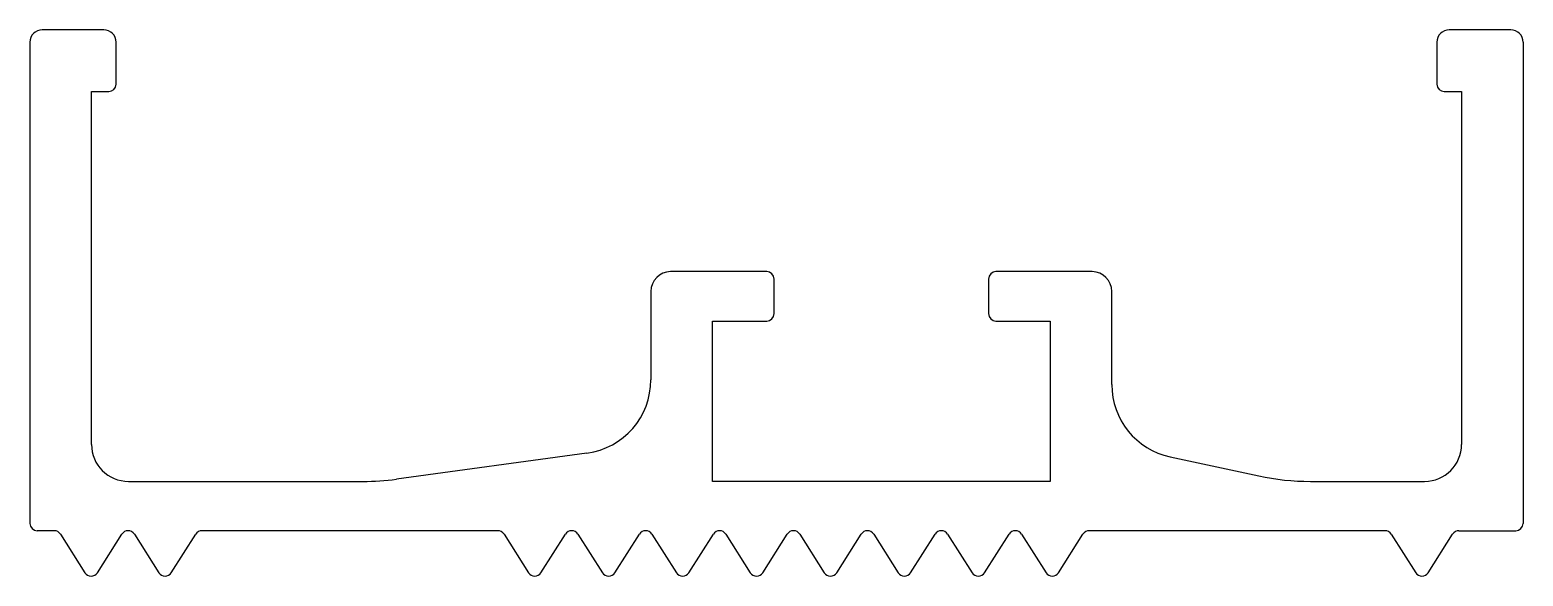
# Model space of a CAD drawing. Extents: x 791.2 to 851.8, y 494.2 to 516.3.
import ezdxf

# ---------------------------------------------------------------- set-up
doc = ezdxf.new("R2010")
doc.units = 0
doc.layers.get('0').update_dxf_attribs({"linetype": 'CONTINUOUS'})

msp = doc.modelspace()

# ---------------------------------------------------------------- linework, layer by layer
for p, q in [((794.237, 516.321), (791.737, 516.321)), ((851.33, 516.321), (848.83, 516.321)), ((791.237, 515.821), (791.237, 496.321)), ((794.737, 514.121), (794.737, 515.821)), ((848.33, 515.821), (848.33, 514.121)), ((851.83, 515.821), (851.83, 496.321)), ((793.737, 513.821), (794.437, 513.821)), ((793.737, 499.521), (793.737, 513.821)), ((848.63, 513.821), (849.33, 513.821)), ((849.33, 513.821), (849.33, 499.521)), ((821.137, 506.522), (817.237, 506.522)), ((821.437, 504.821), (821.437, 506.222)), ((830.137, 506.222), (830.137, 504.821)), ((834.337, 506.522), (830.437, 506.522)), ((816.437, 505.722), (816.437, 502.141)), ((835.137, 501.947), (835.137, 505.722)), ((818.937, 504.521), (821.137, 504.521)), ((818.937, 498.021), (818.937, 504.521)), ((830.437, 504.521), (832.637, 504.521)), ((832.637, 504.521), (832.637, 498.021)), ((813.843, 499.168), (806.11, 498.113)), ((837.508, 499.014), (841.1, 498.243)), ((795.237, 498.021), (804.758, 498.021)), ((832.637, 498.021), (818.937, 498.021)), ((843.198, 498.021), (847.83, 498.021)), ((792.223, 496.021), (791.537, 496.021)), ((792.476, 495.882), (793.47, 494.322)), ((793.976, 494.322), (794.97, 495.882)), ((795.476, 495.882), (796.47, 494.322)), ((796.976, 494.322), (797.97, 495.882)), ((810.223, 496.021), (798.223, 496.021)), ((810.476, 495.882), (811.47, 494.322)), ((811.976, 494.322), (812.97, 495.882)), ((813.476, 495.882), (814.47, 494.322)), ((814.976, 494.322), (815.97, 495.882)), ((816.476, 495.882), (817.47, 494.322)), ((817.976, 494.322), (818.97, 495.882)), ((819.476, 495.882), (820.47, 494.322)), ((820.976, 494.322), (821.97, 495.882)), ((822.476, 495.882), (823.47, 494.322)), ((823.976, 494.322), (824.97, 495.882)), ((825.476, 495.882), (826.47, 494.322)), ((826.976, 494.322), (827.97, 495.882)), ((828.476, 495.882), (829.47, 494.322)), ((829.976, 494.322), (830.97, 495.882)), ((831.476, 495.882), (832.47, 494.322)), ((832.976, 494.322), (833.97, 495.882)), ((846.223, 496.021), (834.223, 496.021)), ((846.476, 495.882), (847.47, 494.322)), ((847.976, 494.322), (848.97, 495.882)), ((849.223, 496.021), (851.53, 496.021))]:
    msp.add_line(p, q)
for centre, radius, start, end in [((791.737, 515.821), 0.5, 90, 180), ((794.237, 515.821), 0.5, 0, 90), ((848.83, 515.821), 0.5, 90, 180), ((851.33, 515.821), 0.5, 0, 90), ((794.437, 514.121), 0.3, 270, 0), ((848.63, 514.121), 0.3, 180, 270), ((817.237, 505.722), 0.8, 90, 180), ((821.137, 506.222), 0.3, 0, 90), ((830.437, 506.222), 0.3, 90, 180), ((834.337, 505.722), 0.8, 0, 90), ((821.137, 504.821), 0.3, 270, 0), ((830.437, 504.821), 0.3, 180, 270), ((813.437, 502.141), 3, 277.77402, 0), ((838.137, 501.947), 3, 180, 257.8917), ((795.237, 499.521), 1.5, 180, 270), ((847.83, 499.521), 1.5, 270, 0), ((804.758, 508.021), 10, 270, 277.77402), ((843.198, 508.021), 10, 257.8917, 270), ((791.537, 496.321), 0.3, 180, 270), ((851.53, 496.321), 0.3, 270, 0), ((792.223, 495.721), 0.3, 32.5, 90), ((795.223, 495.721), 0.3, 32.5, 147.5), ((798.223, 495.721), 0.3, 90, 147.5), ((810.223, 495.721), 0.3, 32.5, 90), ((813.223, 495.721), 0.3, 32.5, 147.5), ((816.223, 495.721), 0.3, 32.5, 147.5), ((819.223, 495.721), 0.3, 32.5, 147.5), ((822.223, 495.721), 0.3, 32.5, 147.5), ((825.223, 495.721), 0.3, 32.5, 147.5), ((828.223, 495.721), 0.3, 32.5, 147.5), ((831.223, 495.721), 0.3, 32.5, 147.5), ((834.223, 495.721), 0.3, 90, 147.5), ((846.223, 495.721), 0.3, 32.5, 90), ((849.223, 495.721), 0.3, 90, 147.5), ((793.723, 494.483), 0.3, 212.5, 327.5), ((796.723, 494.483), 0.3, 212.5, 327.5), ((811.723, 494.483), 0.3, 212.5, 327.5), ((814.723, 494.483), 0.3, 212.5, 327.5), ((817.723, 494.483), 0.3, 212.5, 327.5), ((820.723, 494.483), 0.3, 212.5, 327.5), ((823.723, 494.483), 0.3, 212.5, 327.5), ((826.723, 494.483), 0.3, 212.5, 327.5), ((829.723, 494.483), 0.3, 212.5, 327.5), ((832.723, 494.483), 0.3, 212.5, 327.5), ((847.723, 494.483), 0.3, 212.5, 327.5)]:
    msp.add_arc(centre, radius, start, end)

doc.saveas('drawing.dxf')
